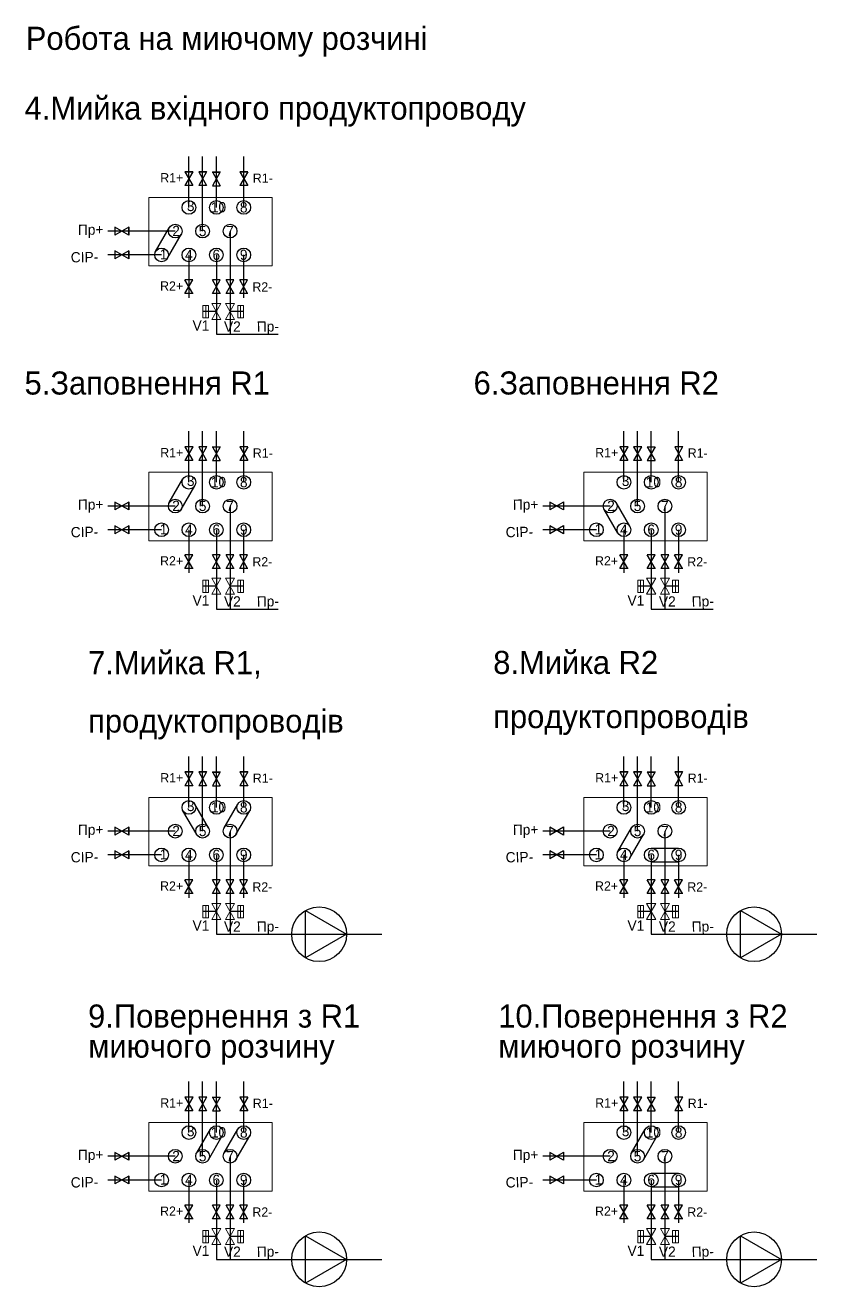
# Model space of a CAD drawing. Header units: millimetres. Extents: x -17002 to 53222, y -9739 to 11750.
# Drawn here: x -13494 to -7718, y -9579 to -366 of the extents above; entities that cross this region are included whole.
import ezdxf

# ---------------------------------------------------------------- set-up
doc = ezdxf.new("R2010")
doc.units = ezdxf.units.MM
for name, color, linetype in [('CIP 1', 3, 'Continuous'), ('CIP 2', 4, 'Continuous'), ('CIP2', 4, 'Continuous')]:
    doc.layers.add(name, color=color, linetype=linetype)
doc.layers.add('Продукт', color=33, linetype='Continuous', lineweight=30)

msp = doc.modelspace()

# ---------------------------------------------------------------- linework, layer by layer
at = {"linetype": 'Continuous', "lineweight": 30}
for p, q in [((-12543.245, -2017.567), (-12443.245, -1844.362)), ((-12456.642, -2067.567), (-12356.642, -1894.362)), ((-12443.245, -3851.828), (-12343.245, -3678.623)), ((-12356.642, -3901.828), (-12256.642, -3728.623)), ((-9082.59, -4025.033), (-9182.59, -3851.828)), ((-9169.193, -4075.033), (-9269.193, -3901.828)), ((-12156.642, -6226.287), (-12256.642, -6053.082)), ((-12043.245, -6226.287), (-11943.245, -6053.082)), ((-12243.245, -6276.287), (-12343.245, -6103.082)), ((-11956.642, -6276.287), (-11856.642, -6103.082)), ((-9169.193, -6399.492), (-9069.193, -6226.287)), ((-9082.59, -6449.492), (-8982.59, -6276.287)), ((-8925.892, -6374.492), (-8725.892, -6374.492)), ((-8926.501, -6474.489), (-8726.501, -6474.489)), ((-12243.245, -8600.746), (-12143.245, -8427.541)), ((-12043.245, -8600.746), (-11943.245, -8427.541)), ((-9069.193, -8600.746), (-8969.193, -8427.541)), ((-12156.642, -8650.746), (-12056.642, -8477.541)), ((-11956.642, -8650.746), (-11856.642, -8477.541)), ((-8982.59, -8650.746), (-8882.59, -8477.541)), ((-8925.892, -8748.951), (-8725.892, -8748.951)), ((-8926.501, -8848.948), (-8726.501, -8848.948))]:
    msp.add_line(p, q, dxfattribs=at)
at = {"color": 7, "lineweight": 13}
for p, q in [((-12155.994, -2411.232), (-12198.761, -2411.232)), ((-12198.761, -2411.232), (-12198.761, -2501.841)), ((-12177.377, -2411.232), (-12177.377, -2501.841)), ((-12155.994, -2411.232), (-12155.994, -2501.841)), ((-12066.175, -2514.17), (-12133.711, -2397.194)), ((-12133.711, -2514.17), (-12066.175, -2397.194)), ((-12133.711, -2397.194), (-12066.175, -2397.194)), ((-11966.175, -2514.17), (-12033.711, -2397.194)), ((-12033.711, -2514.17), (-11966.175, -2397.194)), ((-12033.711, -2397.194), (-11966.175, -2397.194)), ((-11901.126, -2411.232), (-11943.893, -2411.232)), ((-11943.893, -2411.232), (-11943.893, -2501.841)), ((-11922.509, -2411.232), (-11922.509, -2501.841)), ((-11901.126, -2411.232), (-11901.126, -2501.841)), ((-12155.994, -2501.841), (-12198.761, -2501.841)), ((-12133.711, -2514.17), (-12066.175, -2514.17)), ((-12033.711, -2514.17), (-11966.175, -2514.17)), ((-11901.126, -2501.841), (-11943.893, -2501.841)), ((-12155.994, -4418.698), (-12198.761, -4418.698)), ((-12198.761, -4418.698), (-12198.761, -4509.307)), ((-12177.377, -4418.698), (-12177.377, -4509.307)), ((-12155.994, -4418.698), (-12155.994, -4509.307)), ((-12066.175, -4521.636), (-12133.711, -4404.66)), ((-12133.711, -4521.636), (-12066.175, -4404.66)), ((-12133.711, -4404.66), (-12066.175, -4404.66)), ((-11966.175, -4521.636), (-12033.711, -4404.66)), ((-12033.711, -4521.636), (-11966.175, -4404.66)), ((-12033.711, -4404.66), (-11966.175, -4404.66)), ((-11901.126, -4418.698), (-11943.893, -4418.698)), ((-11943.893, -4418.698), (-11943.893, -4509.307)), ((-11922.509, -4418.698), (-11922.509, -4509.307)), ((-11901.126, -4418.698), (-11901.126, -4509.307)), ((-8981.942, -4418.698), (-9024.709, -4418.698)), ((-9024.709, -4418.698), (-9024.709, -4509.307)), ((-9003.326, -4418.698), (-9003.326, -4509.307)), ((-8981.942, -4418.698), (-8981.942, -4509.307)), ((-8892.124, -4521.636), (-8959.66, -4404.66)), ((-8959.66, -4521.636), (-8892.124, -4404.66)), ((-8959.66, -4404.66), (-8892.124, -4404.66)), ((-8792.124, -4521.636), (-8859.66, -4404.66)), ((-8859.66, -4521.636), (-8792.124, -4404.66)), ((-8859.66, -4404.66), (-8792.124, -4404.66)), ((-8727.074, -4418.698), (-8769.841, -4418.698)), ((-8769.841, -4418.698), (-8769.841, -4509.307)), ((-8748.458, -4418.698), (-8748.458, -4509.307)), ((-8727.074, -4418.698), (-8727.074, -4509.307)), ((-12155.994, -4509.307), (-12198.761, -4509.307)), ((-11901.126, -4509.307), (-11943.893, -4509.307)), ((-8981.942, -4509.307), (-9024.709, -4509.307)), ((-8727.074, -4509.307), (-8769.841, -4509.307)), ((-12133.711, -4521.636), (-12066.175, -4521.636)), ((-12033.711, -4521.636), (-11966.175, -4521.636)), ((-8959.66, -4521.636), (-8892.124, -4521.636)), ((-8859.66, -4521.636), (-8792.124, -4521.636)), ((-12155.994, -6793.157), (-12198.761, -6793.157)), ((-12198.761, -6793.157), (-12198.761, -6883.766)), ((-12177.377, -6793.157), (-12177.377, -6883.766)), ((-12155.994, -6793.157), (-12155.994, -6883.766)), ((-12066.175, -6896.095), (-12133.711, -6779.119)), ((-12133.711, -6896.095), (-12066.175, -6779.119)), ((-12133.711, -6779.119), (-12066.175, -6779.119)), ((-11966.175, -6896.095), (-12033.711, -6779.119)), ((-12033.711, -6896.095), (-11966.175, -6779.119)), ((-12033.711, -6779.119), (-11966.175, -6779.119)), ((-11901.126, -6793.157), (-11943.893, -6793.157)), ((-11943.893, -6793.157), (-11943.893, -6883.766)), ((-11922.509, -6793.157), (-11922.509, -6883.766)), ((-11901.126, -6793.157), (-11901.126, -6883.766)), ((-8981.942, -6793.157), (-9024.709, -6793.157)), ((-9024.709, -6793.157), (-9024.709, -6883.766)), ((-9003.326, -6793.157), (-9003.326, -6883.766)), ((-8981.942, -6793.157), (-8981.942, -6883.766)), ((-8892.124, -6896.095), (-8959.66, -6779.119)), ((-8959.66, -6896.095), (-8892.124, -6779.119)), ((-8959.66, -6779.119), (-8892.124, -6779.119)), ((-8792.124, -6896.095), (-8859.66, -6779.119)), ((-8859.66, -6896.095), (-8792.124, -6779.119)), ((-8859.66, -6779.119), (-8792.124, -6779.119)), ((-8727.074, -6793.157), (-8769.841, -6793.157)), ((-8769.841, -6793.157), (-8769.841, -6883.766)), ((-8748.458, -6793.157), (-8748.458, -6883.766)), ((-8727.074, -6793.157), (-8727.074, -6883.766)), ((-12155.994, -6883.766), (-12198.761, -6883.766)), ((-12133.711, -6896.095), (-12066.175, -6896.095)), ((-12033.711, -6896.095), (-11966.175, -6896.095)), ((-11901.126, -6883.766), (-11943.893, -6883.766)), ((-8981.942, -6883.766), (-9024.709, -6883.766)), ((-8959.66, -6896.095), (-8892.124, -6896.095)), ((-8859.66, -6896.095), (-8792.124, -6896.095)), ((-8727.074, -6883.766), (-8769.841, -6883.766)), ((-12155.994, -9167.616), (-12198.761, -9167.616)), ((-12198.761, -9167.616), (-12198.761, -9258.225)), ((-12177.377, -9167.616), (-12177.377, -9258.225)), ((-12155.994, -9167.616), (-12155.994, -9258.225)), ((-12066.175, -9270.554), (-12133.711, -9153.578)), ((-12133.711, -9270.554), (-12066.175, -9153.578)), ((-12133.711, -9153.578), (-12066.175, -9153.578)), ((-11966.175, -9270.554), (-12033.711, -9153.578)), ((-12033.711, -9270.554), (-11966.175, -9153.578)), ((-12033.711, -9153.578), (-11966.175, -9153.578)), ((-11901.126, -9167.616), (-11943.893, -9167.616)), ((-11943.893, -9167.616), (-11943.893, -9258.225)), ((-11922.509, -9167.616), (-11922.509, -9258.225)), ((-11901.126, -9167.616), (-11901.126, -9258.225)), ((-8981.942, -9167.616), (-9024.709, -9167.616)), ((-9024.709, -9167.616), (-9024.709, -9258.225)), ((-9003.326, -9167.616), (-9003.326, -9258.225)), ((-8981.942, -9167.616), (-8981.942, -9258.225)), ((-8892.124, -9270.554), (-8959.66, -9153.578)), ((-8959.66, -9270.554), (-8892.124, -9153.578)), ((-8959.66, -9153.578), (-8892.124, -9153.578)), ((-8792.124, -9270.554), (-8859.66, -9153.578)), ((-8859.66, -9270.554), (-8792.124, -9153.578)), ((-8859.66, -9153.578), (-8792.124, -9153.578)), ((-8727.074, -9167.616), (-8769.841, -9167.616)), ((-8769.841, -9167.616), (-8769.841, -9258.225)), ((-8748.458, -9167.616), (-8748.458, -9258.225)), ((-8727.074, -9167.616), (-8727.074, -9258.225)), ((-12155.994, -9258.225), (-12198.761, -9258.225)), ((-12133.711, -9270.554), (-12066.175, -9270.554)), ((-12033.711, -9270.554), (-11966.175, -9270.554)), ((-11901.126, -9258.225), (-11943.893, -9258.225)), ((-8981.942, -9258.225), (-9024.709, -9258.225)), ((-8959.66, -9270.554), (-8892.124, -9270.554)), ((-8859.66, -9270.554), (-8792.124, -9270.554)), ((-8727.074, -9258.225), (-8769.841, -9258.225))]:
    msp.add_line(p, q, dxfattribs=at)
at = {"linetype": 'Continuous'}
for p, q in [((-12099.943, -2455.682), (-12198.761, -2455.682)), ((-11901.126, -2455.682), (-11999.943, -2455.682)), ((-12099.943, -4463.148), (-12198.761, -4463.148)), ((-11901.126, -4463.148), (-11999.943, -4463.148)), ((-8925.892, -4463.148), (-9024.709, -4463.148)), ((-8727.074, -4463.148), (-8825.892, -4463.148)), ((-12099.943, -6837.607), (-12198.761, -6837.607)), ((-11901.126, -6837.607), (-11999.943, -6837.607)), ((-8925.892, -6837.607), (-9024.709, -6837.607)), ((-8727.074, -6837.607), (-8825.892, -6837.607)), ((-12099.943, -9212.066), (-12198.761, -9212.066)), ((-11901.126, -9212.066), (-11999.943, -9212.066)), ((-8925.892, -9212.066), (-9024.709, -9212.066)), ((-8727.074, -9212.066), (-8825.892, -9212.066))]:
    msp.add_line(p, q, dxfattribs=at)
at = {"linetype": 'Continuous', "lineweight": 15}
for points in [[(-12592.044, -2123.139), (-11692.044, -2123.139), (-11692.044, -1623.139), (-12592.044, -1623.139)], [(-12592.044, -4130.605), (-11692.044, -4130.605), (-11692.044, -3630.605), (-12592.044, -3630.605)], [(-9417.992, -4130.605), (-8517.992, -4130.605), (-8517.992, -3630.605), (-9417.992, -3630.605)], [(-12592.044, -6505.064), (-11692.044, -6505.064), (-11692.044, -6005.064), (-12592.044, -6005.064)], [(-9417.992, -6505.064), (-8517.992, -6505.064), (-8517.992, -6005.064), (-9417.992, -6005.064)], [(-12592.044, -8879.523), (-11692.044, -8879.523), (-11692.044, -8379.523), (-12592.044, -8379.523)], [(-9417.992, -8879.523), (-8517.992, -8879.523), (-8517.992, -8379.523), (-9417.992, -8379.523)]]:
    msp.add_lwpolyline(points, close=True, dxfattribs=at)
at = {"layer": 'CIP 1', "linetype": 'Continuous', "lineweight": 30}
for p, q in [((-12199.943, -1869.362), (-12199.943, -1323.139)), ((-12199.943, -3876.828), (-12199.943, -3330.605)), ((-9025.892, -3876.828), (-9025.892, -3330.605)), ((-12199.943, -6251.287), (-12199.943, -5705.064)), ((-9025.892, -6251.287), (-9025.892, -5705.064)), ((-12199.943, -8625.746), (-12199.943, -8079.523)), ((-9025.892, -8625.746), (-9025.892, -8079.523))]:
    msp.add_line(p, q, dxfattribs=at)
at = {"layer": 'CIP 1'}
for p, q in [((-12099.943, -1696.157), (-12099.943, -1323.139)), ((-12499.943, -2042.567), (-12892.044, -2042.567)), ((-12099.943, -3703.623), (-12099.943, -3330.605)), ((-8925.892, -3703.623), (-8925.892, -3330.605)), ((-12499.943, -4050.033), (-12892.044, -4050.033)), ((-9325.892, -4050.033), (-9717.992, -4050.033)), ((-12099.943, -6078.082), (-12099.943, -5705.064)), ((-8925.892, -6078.082), (-8925.892, -5705.064)), ((-12499.943, -6424.492), (-12892.044, -6424.492)), ((-9325.892, -6424.492), (-9717.992, -6424.492)), ((-12099.943, -8452.541), (-12099.943, -8079.523)), ((-8925.892, -8452.541), (-8925.892, -8079.523)), ((-12499.943, -8798.951), (-12892.044, -8798.951)), ((-9325.892, -8798.951), (-9717.992, -8798.951))]:
    msp.add_line(p, q, dxfattribs=at)
at = {"layer": 'CIP 1', "color": 7}
for centre in [(-12499.943, -2042.567), (-12499.943, -2042.567), (-12499.943, -2042.567), (-12499.943, -4050.033), (-12499.943, -4050.033), (-12499.943, -4050.033), (-9325.892, -4050.033), (-9325.892, -4050.033), (-9325.892, -4050.033), (-12499.943, -6424.492), (-12499.943, -6424.492), (-12499.943, -6424.492), (-9325.892, -6424.492), (-9325.892, -6424.492), (-9325.892, -6424.492), (-12499.943, -8798.951), (-12499.943, -8798.951), (-12499.943, -8798.951), (-9325.892, -8798.951), (-9325.892, -8798.951), (-9325.892, -8798.951)]:
    msp.add_circle(centre, 50, dxfattribs=at)
at = {"layer": 'CIP 2', "color": 7}
for points in [[(-11449.443, -6831.009), (-11149.443, -7004.214), (-11449.443, -7177.419)], [(-8275.392, -6831.009), (-7975.392, -7004.214), (-8275.392, -7177.419)], [(-11449.443, -9205.468), (-11149.443, -9378.673), (-11449.443, -9551.878)], [(-8275.392, -9205.468), (-7975.392, -9378.673), (-8275.392, -9551.878)]]:
    msp.add_lwpolyline(points, close=True, dxfattribs=at)
for centre in [(-11349.443, -7004.214), (-8175.392, -7004.214), (-11349.443, -9378.673), (-8175.392, -9378.673)]:
    msp.add_circle(centre, 200, dxfattribs=at)
at = {"layer": 'Продукт'}
for p, q in [((-12299.943, -1696.157), (-12299.943, -1323.139)), ((-11899.943, -1696.157), (-11899.943, -1323.139)), ((-12399.943, -1869.362), (-12892.044, -1869.362)), ((-11999.943, -1869.362), (-11999.943, -2622.289)), ((-12299.943, -2042.567), (-12299.943, -2356.5)), ((-12099.943, -2042.567), (-12099.943, -2622.289)), ((-11900.552, -2042.567), (-11900.552, -2356.5)), ((-12299.943, -3703.623), (-12299.943, -3330.605)), ((-11899.943, -3703.623), (-11899.943, -3330.605)), ((-9125.892, -3703.623), (-9125.892, -3330.605)), ((-8725.892, -3703.623), (-8725.892, -3330.605)), ((-12399.943, -3876.828), (-12892.044, -3876.828)), ((-11999.943, -3876.828), (-11999.943, -4629.755)), ((-9225.892, -3876.828), (-9717.992, -3876.828)), ((-8825.892, -3876.828), (-8825.892, -4629.755)), ((-12299.943, -4050.033), (-12299.943, -4363.966)), ((-12099.943, -4050.033), (-12099.943, -4629.755)), ((-11900.552, -4050.033), (-11900.552, -4363.966)), ((-9125.892, -4050.033), (-9125.892, -4363.966)), ((-8925.892, -4050.033), (-8925.892, -4629.755)), ((-8726.501, -4050.033), (-8726.501, -4363.966)), ((-12299.943, -6078.082), (-12299.943, -5705.064)), ((-11899.943, -6078.082), (-11899.943, -5705.064)), ((-9125.892, -6078.082), (-9125.892, -5705.064)), ((-8725.892, -6078.082), (-8725.892, -5705.064)), ((-12399.943, -6251.287), (-12892.044, -6251.287)), ((-11999.943, -6251.287), (-11999.943, -7004.214)), ((-9225.892, -6251.287), (-9717.992, -6251.287)), ((-8825.892, -6251.287), (-8825.892, -7004.214)), ((-12299.943, -6424.492), (-12299.943, -6738.425)), ((-12099.943, -6424.492), (-12099.943, -7004.214)), ((-11900.552, -6424.492), (-11900.552, -6738.425)), ((-9125.892, -6424.492), (-9125.892, -6738.425)), ((-8925.892, -6424.492), (-8925.892, -7004.214)), ((-8726.501, -6424.492), (-8726.501, -6738.425)), ((-12299.943, -8452.541), (-12299.943, -8079.523)), ((-11899.943, -8452.541), (-11899.943, -8079.523)), ((-9125.892, -8452.541), (-9125.892, -8079.523)), ((-8725.892, -8452.541), (-8725.892, -8079.523)), ((-12399.943, -8625.746), (-12892.044, -8625.746)), ((-11999.943, -8625.746), (-11999.943, -9378.673)), ((-9225.892, -8625.746), (-9717.992, -8625.746)), ((-8825.892, -8625.746), (-8825.892, -9378.673)), ((-12299.943, -8798.951), (-12299.943, -9112.884)), ((-12099.943, -8798.951), (-12099.943, -9378.673)), ((-11900.552, -8798.951), (-11900.552, -9112.884)), ((-9125.892, -8798.951), (-9125.892, -9112.884)), ((-8925.892, -8798.951), (-8925.892, -9378.673)), ((-8726.501, -8798.951), (-8726.501, -9112.884))]:
    msp.add_line(p, q, dxfattribs=at)
at = {"layer": 'Продукт', "color": 7}
for p, q in [((-12271.076, -1437.15), (-12328.811, -1437.15)), ((-12328.811, -1437.15), (-12271.076, -1537.15)), ((-12271.076, -1437.15), (-12328.811, -1537.15)), ((-12269.524, -1437.574), (-12327.259, -1437.574)), ((-12171.076, -1437.15), (-12228.811, -1437.15)), ((-12228.811, -1437.15), (-12171.076, -1537.15)), ((-12171.076, -1437.15), (-12228.811, -1537.15)), ((-12169.524, -1437.574), (-12227.259, -1437.574)), ((-12130.363, -1437.735), (-12072.628, -1437.735)), ((-12128.811, -1437.312), (-12071.076, -1437.312)), ((-12071.076, -1437.312), (-12128.811, -1537.312)), ((-12128.811, -1437.312), (-12071.076, -1537.312)), ((-11871.076, -1437.15), (-11928.811, -1437.15)), ((-11928.811, -1437.15), (-11871.076, -1537.15)), ((-11871.076, -1437.15), (-11928.811, -1537.15)), ((-11869.524, -1437.574), (-11927.259, -1437.574)), ((-12271.076, -1537.15), (-12328.811, -1537.15)), ((-12171.076, -1537.15), (-12228.811, -1537.15)), ((-12128.811, -1537.312), (-12071.076, -1537.312)), ((-11871.076, -1537.15), (-11928.811, -1537.15)), ((-12839.632, -1840.495), (-12839.632, -1898.23)), ((-12739.632, -1898.23), (-12839.632, -1840.495)), ((-12739.632, -1840.495), (-12839.632, -1898.23)), ((-12740.056, -1838.942), (-12740.056, -1896.677)), ((-12739.632, -1840.495), (-12739.632, -1898.23)), ((-12839.632, -2013.7), (-12839.632, -2071.435)), ((-12739.632, -2071.435), (-12839.632, -2013.7)), ((-12739.632, -2013.7), (-12839.632, -2071.435)), ((-12740.056, -2012.147), (-12740.056, -2069.883)), ((-12739.632, -2013.7), (-12739.632, -2071.435)), ((-12271.076, -2225.53), (-12328.811, -2225.53)), ((-12328.811, -2325.53), (-12271.076, -2225.53)), ((-12271.076, -2325.53), (-12328.811, -2225.53)), ((-12071.076, -2225.53), (-12128.811, -2225.53)), ((-12128.811, -2325.53), (-12071.076, -2225.53)), ((-12071.076, -2325.53), (-12128.811, -2225.53)), ((-11971.076, -2225.53), (-12028.811, -2225.53)), ((-12028.811, -2325.53), (-11971.076, -2225.53)), ((-11971.076, -2325.53), (-12028.811, -2225.53)), ((-11871.685, -2225.53), (-11929.42, -2225.53)), ((-11929.42, -2325.53), (-11871.685, -2225.53)), ((-11871.685, -2325.53), (-11929.42, -2225.53)), ((-12271.076, -2325.53), (-12328.811, -2325.53)), ((-12269.524, -2325.106), (-12327.259, -2325.106)), ((-12071.076, -2325.53), (-12128.811, -2325.53)), ((-12069.524, -2325.106), (-12127.259, -2325.106)), ((-11971.076, -2325.53), (-12028.811, -2325.53)), ((-11969.524, -2325.106), (-12027.259, -2325.106)), ((-11871.685, -2325.53), (-11929.42, -2325.53)), ((-11870.133, -2325.106), (-11927.868, -2325.106)), ((-12271.076, -3444.616), (-12328.811, -3444.616)), ((-12328.811, -3444.616), (-12271.076, -3544.616)), ((-12271.076, -3444.616), (-12328.811, -3544.616)), ((-12269.524, -3445.04), (-12327.259, -3445.04)), ((-12171.076, -3444.616), (-12228.811, -3444.616)), ((-12228.811, -3444.616), (-12171.076, -3544.616)), ((-12171.076, -3444.616), (-12228.811, -3544.616)), ((-12169.524, -3445.04), (-12227.259, -3445.04)), ((-12130.363, -3445.201), (-12072.628, -3445.201)), ((-12128.811, -3444.778), (-12071.076, -3444.778)), ((-12071.076, -3444.778), (-12128.811, -3544.778)), ((-12128.811, -3444.778), (-12071.076, -3544.778)), ((-11871.076, -3444.616), (-11928.811, -3444.616)), ((-11928.811, -3444.616), (-11871.076, -3544.616)), ((-11871.076, -3444.616), (-11928.811, -3544.616)), ((-11869.524, -3445.04), (-11927.259, -3445.04)), ((-9097.024, -3444.616), (-9154.759, -3444.616)), ((-9154.759, -3444.616), (-9097.024, -3544.616)), ((-9097.024, -3444.616), (-9154.759, -3544.616)), ((-9095.472, -3445.04), (-9153.207, -3445.04)), ((-8997.024, -3444.616), (-9054.759, -3444.616)), ((-9054.759, -3444.616), (-8997.024, -3544.616)), ((-8997.024, -3444.616), (-9054.759, -3544.616)), ((-8995.472, -3445.04), (-9053.207, -3445.04)), ((-8956.311, -3445.201), (-8898.576, -3445.201)), ((-8954.759, -3444.778), (-8897.024, -3444.778)), ((-8897.024, -3444.778), (-8954.759, -3544.778)), ((-8954.759, -3444.778), (-8897.024, -3544.778)), ((-8697.024, -3444.616), (-8754.759, -3444.616)), ((-8754.759, -3444.616), (-8697.024, -3544.616)), ((-8697.024, -3444.616), (-8754.759, -3544.616)), ((-8695.472, -3445.04), (-8753.207, -3445.04)), ((-12271.076, -3544.616), (-12328.811, -3544.616)), ((-12171.076, -3544.616), (-12228.811, -3544.616)), ((-12128.811, -3544.778), (-12071.076, -3544.778)), ((-11871.076, -3544.616), (-11928.811, -3544.616)), ((-9097.024, -3544.616), (-9154.759, -3544.616)), ((-8997.024, -3544.616), (-9054.759, -3544.616)), ((-8954.759, -3544.778), (-8897.024, -3544.778)), ((-8697.024, -3544.616), (-8754.759, -3544.616)), ((-12839.632, -3847.961), (-12839.632, -3905.696)), ((-12739.632, -3905.696), (-12839.632, -3847.961)), ((-12739.632, -3847.961), (-12839.632, -3905.696)), ((-12740.056, -3846.408), (-12740.056, -3904.143)), ((-12739.632, -3847.961), (-12739.632, -3905.696)), ((-9665.581, -3847.961), (-9665.581, -3905.696)), ((-9565.581, -3905.696), (-9665.581, -3847.961)), ((-9565.581, -3847.961), (-9665.581, -3905.696)), ((-9566.004, -3846.408), (-9566.004, -3904.143)), ((-9565.581, -3847.961), (-9565.581, -3905.696)), ((-12839.632, -4021.166), (-12839.632, -4078.901)), ((-12739.632, -4078.901), (-12839.632, -4021.166)), ((-12739.632, -4021.166), (-12839.632, -4078.901)), ((-12740.056, -4019.613), (-12740.056, -4077.348)), ((-12739.632, -4021.166), (-12739.632, -4078.901)), ((-9665.581, -4021.166), (-9665.581, -4078.901)), ((-9565.581, -4078.901), (-9665.581, -4021.166)), ((-9565.581, -4021.166), (-9665.581, -4078.901)), ((-9566.004, -4019.613), (-9566.004, -4077.348)), ((-9565.581, -4021.166), (-9565.581, -4078.901)), ((-12271.076, -4232.996), (-12328.811, -4232.996)), ((-12328.811, -4332.996), (-12271.076, -4232.996)), ((-12271.076, -4332.996), (-12328.811, -4232.996)), ((-12071.076, -4232.996), (-12128.811, -4232.996)), ((-12128.811, -4332.996), (-12071.076, -4232.996)), ((-12071.076, -4332.996), (-12128.811, -4232.996)), ((-11971.076, -4232.996), (-12028.811, -4232.996)), ((-12028.811, -4332.996), (-11971.076, -4232.996)), ((-11971.076, -4332.996), (-12028.811, -4232.996)), ((-11871.685, -4232.996), (-11929.42, -4232.996)), ((-11929.42, -4332.996), (-11871.685, -4232.996)), ((-11871.685, -4332.996), (-11929.42, -4232.996)), ((-9097.024, -4232.996), (-9154.759, -4232.996)), ((-9154.759, -4332.996), (-9097.024, -4232.996)), ((-9097.024, -4332.996), (-9154.759, -4232.996)), ((-8897.024, -4232.996), (-8954.759, -4232.996)), ((-8954.759, -4332.996), (-8897.024, -4232.996)), ((-8897.024, -4332.996), (-8954.759, -4232.996)), ((-8797.024, -4232.996), (-8854.759, -4232.996)), ((-8854.759, -4332.996), (-8797.024, -4232.996)), ((-8797.024, -4332.996), (-8854.759, -4232.996)), ((-8697.633, -4232.996), (-8755.368, -4232.996)), ((-8755.368, -4332.996), (-8697.633, -4232.996)), ((-8697.633, -4332.996), (-8755.368, -4232.996)), ((-12271.076, -4332.996), (-12328.811, -4332.996)), ((-12269.524, -4332.572), (-12327.259, -4332.572)), ((-12071.076, -4332.996), (-12128.811, -4332.996)), ((-12069.524, -4332.572), (-12127.259, -4332.572)), ((-11971.076, -4332.996), (-12028.811, -4332.996)), ((-11969.524, -4332.572), (-12027.259, -4332.572)), ((-11871.685, -4332.996), (-11929.42, -4332.996)), ((-11870.133, -4332.572), (-11927.868, -4332.572)), ((-9097.024, -4332.996), (-9154.759, -4332.996)), ((-9095.472, -4332.572), (-9153.207, -4332.572)), ((-8897.024, -4332.996), (-8954.759, -4332.996)), ((-8895.472, -4332.572), (-8953.207, -4332.572)), ((-8797.024, -4332.996), (-8854.759, -4332.996)), ((-8795.472, -4332.572), (-8853.207, -4332.572)), ((-8697.633, -4332.996), (-8755.368, -4332.996)), ((-8696.081, -4332.572), (-8753.816, -4332.572)), ((-12271.076, -5819.075), (-12328.811, -5819.075)), ((-12328.811, -5819.075), (-12271.076, -5919.075)), ((-12271.076, -5819.075), (-12328.811, -5919.075)), ((-12269.524, -5819.499), (-12327.259, -5819.499)), ((-12171.076, -5819.075), (-12228.811, -5819.075)), ((-12228.811, -5819.075), (-12171.076, -5919.075)), ((-12171.076, -5819.075), (-12228.811, -5919.075)), ((-12169.524, -5819.499), (-12227.259, -5819.499)), ((-12130.363, -5819.66), (-12072.628, -5819.66)), ((-12128.811, -5819.237), (-12071.076, -5819.237)), ((-12071.076, -5819.237), (-12128.811, -5919.237)), ((-12128.811, -5819.237), (-12071.076, -5919.237)), ((-11871.076, -5819.075), (-11928.811, -5819.075)), ((-11928.811, -5819.075), (-11871.076, -5919.075)), ((-11871.076, -5819.075), (-11928.811, -5919.075)), ((-11869.524, -5819.499), (-11927.259, -5819.499)), ((-9097.024, -5819.075), (-9154.759, -5819.075)), ((-9154.759, -5819.075), (-9097.024, -5919.075)), ((-9097.024, -5819.075), (-9154.759, -5919.075)), ((-9095.472, -5819.499), (-9153.207, -5819.499)), ((-8997.024, -5819.075), (-9054.759, -5819.075)), ((-9054.759, -5819.075), (-8997.024, -5919.075)), ((-8997.024, -5819.075), (-9054.759, -5919.075)), ((-8995.472, -5819.499), (-9053.207, -5819.499)), ((-8956.311, -5819.66), (-8898.576, -5819.66)), ((-8954.759, -5819.237), (-8897.024, -5819.237)), ((-8897.024, -5819.237), (-8954.759, -5919.237)), ((-8954.759, -5819.237), (-8897.024, -5919.237)), ((-8697.024, -5819.075), (-8754.759, -5819.075)), ((-8754.759, -5819.075), (-8697.024, -5919.075)), ((-8697.024, -5819.075), (-8754.759, -5919.075)), ((-8695.472, -5819.499), (-8753.207, -5819.499)), ((-12271.076, -5919.075), (-12328.811, -5919.075)), ((-12171.076, -5919.075), (-12228.811, -5919.075)), ((-12128.811, -5919.237), (-12071.076, -5919.237)), ((-11871.076, -5919.075), (-11928.811, -5919.075)), ((-9097.024, -5919.075), (-9154.759, -5919.075)), ((-8997.024, -5919.075), (-9054.759, -5919.075)), ((-8954.759, -5919.237), (-8897.024, -5919.237)), ((-8697.024, -5919.075), (-8754.759, -5919.075)), ((-12839.632, -6222.42), (-12839.632, -6280.155)), ((-12739.632, -6280.155), (-12839.632, -6222.42)), ((-12739.632, -6222.42), (-12839.632, -6280.155)), ((-12740.056, -6220.868), (-12740.056, -6278.603)), ((-12739.632, -6222.42), (-12739.632, -6280.155)), ((-9665.581, -6222.42), (-9665.581, -6280.155)), ((-9565.581, -6280.155), (-9665.581, -6222.42)), ((-9565.581, -6222.42), (-9665.581, -6280.155)), ((-9566.004, -6220.868), (-9566.004, -6278.603)), ((-9565.581, -6222.42), (-9565.581, -6280.155)), ((-12839.632, -6395.625), (-12839.632, -6453.36)), ((-12739.632, -6453.36), (-12839.632, -6395.625)), ((-12739.632, -6395.625), (-12839.632, -6453.36)), ((-12740.056, -6394.073), (-12740.056, -6451.808)), ((-12739.632, -6395.625), (-12739.632, -6453.36)), ((-9665.581, -6395.625), (-9665.581, -6453.36)), ((-9565.581, -6453.36), (-9665.581, -6395.625)), ((-9565.581, -6395.625), (-9665.581, -6453.36)), ((-9566.004, -6394.073), (-9566.004, -6451.808)), ((-9565.581, -6395.625), (-9565.581, -6453.36)), ((-12271.076, -6607.455), (-12328.811, -6607.455)), ((-12328.811, -6707.455), (-12271.076, -6607.455)), ((-12271.076, -6707.455), (-12328.811, -6607.455)), ((-12071.076, -6607.455), (-12128.811, -6607.455)), ((-12128.811, -6707.455), (-12071.076, -6607.455)), ((-12071.076, -6707.455), (-12128.811, -6607.455)), ((-11971.076, -6607.455), (-12028.811, -6607.455)), ((-12028.811, -6707.455), (-11971.076, -6607.455)), ((-11971.076, -6707.455), (-12028.811, -6607.455)), ((-11871.685, -6607.455), (-11929.42, -6607.455)), ((-11929.42, -6707.455), (-11871.685, -6607.455)), ((-11871.685, -6707.455), (-11929.42, -6607.455)), ((-9097.024, -6607.455), (-9154.759, -6607.455)), ((-9154.759, -6707.455), (-9097.024, -6607.455)), ((-9097.024, -6707.455), (-9154.759, -6607.455)), ((-8897.024, -6607.455), (-8954.759, -6607.455)), ((-8954.759, -6707.455), (-8897.024, -6607.455)), ((-8897.024, -6707.455), (-8954.759, -6607.455)), ((-8797.024, -6607.455), (-8854.759, -6607.455)), ((-8854.759, -6707.455), (-8797.024, -6607.455)), ((-8797.024, -6707.455), (-8854.759, -6607.455)), ((-8697.633, -6607.455), (-8755.368, -6607.455)), ((-8755.368, -6707.455), (-8697.633, -6607.455)), ((-8697.633, -6707.455), (-8755.368, -6607.455)), ((-12271.076, -6707.455), (-12328.811, -6707.455)), ((-12269.524, -6707.031), (-12327.259, -6707.031)), ((-12071.076, -6707.455), (-12128.811, -6707.455)), ((-12069.524, -6707.031), (-12127.259, -6707.031)), ((-11971.076, -6707.455), (-12028.811, -6707.455)), ((-11969.524, -6707.031), (-12027.259, -6707.031)), ((-11871.685, -6707.455), (-11929.42, -6707.455)), ((-11870.133, -6707.031), (-11927.868, -6707.031)), ((-9097.024, -6707.455), (-9154.759, -6707.455)), ((-9095.472, -6707.031), (-9153.207, -6707.031)), ((-8897.024, -6707.455), (-8954.759, -6707.455)), ((-8895.472, -6707.031), (-8953.207, -6707.031)), ((-8797.024, -6707.455), (-8854.759, -6707.455)), ((-8795.472, -6707.031), (-8853.207, -6707.031)), ((-8697.633, -6707.455), (-8755.368, -6707.455)), ((-8696.081, -6707.031), (-8753.816, -6707.031)), ((-12271.076, -8193.534), (-12328.811, -8193.534)), ((-12328.811, -8193.534), (-12271.076, -8293.534)), ((-12271.076, -8193.534), (-12328.811, -8293.534)), ((-12269.524, -8193.958), (-12327.259, -8193.958)), ((-12171.076, -8193.534), (-12228.811, -8193.534)), ((-12228.811, -8193.534), (-12171.076, -8293.534)), ((-12171.076, -8193.534), (-12228.811, -8293.534)), ((-12169.524, -8193.958), (-12227.259, -8193.958)), ((-12130.363, -8194.12), (-12072.628, -8194.12)), ((-12128.811, -8193.696), (-12071.076, -8193.696)), ((-12071.076, -8193.696), (-12128.811, -8293.696)), ((-12128.811, -8193.696), (-12071.076, -8293.696)), ((-11871.076, -8193.534), (-11928.811, -8193.534)), ((-11928.811, -8193.534), (-11871.076, -8293.534)), ((-11871.076, -8193.534), (-11928.811, -8293.534)), ((-11869.524, -8193.958), (-11927.259, -8193.958)), ((-9097.024, -8193.534), (-9154.759, -8193.534)), ((-9154.759, -8193.534), (-9097.024, -8293.534)), ((-9097.024, -8193.534), (-9154.759, -8293.534)), ((-9095.472, -8193.958), (-9153.207, -8193.958)), ((-8997.024, -8193.534), (-9054.759, -8193.534)), ((-9054.759, -8193.534), (-8997.024, -8293.534)), ((-8997.024, -8193.534), (-9054.759, -8293.534)), ((-8995.472, -8193.958), (-9053.207, -8193.958)), ((-8956.311, -8194.12), (-8898.576, -8194.12)), ((-8954.759, -8193.696), (-8897.024, -8193.696)), ((-8897.024, -8193.696), (-8954.759, -8293.696)), ((-8954.759, -8193.696), (-8897.024, -8293.696)), ((-8697.024, -8193.534), (-8754.759, -8193.534)), ((-8754.759, -8193.534), (-8697.024, -8293.534)), ((-8697.024, -8193.534), (-8754.759, -8293.534)), ((-8695.472, -8193.958), (-8753.207, -8193.958)), ((-12271.076, -8293.534), (-12328.811, -8293.534)), ((-12171.076, -8293.534), (-12228.811, -8293.534)), ((-12128.811, -8293.696), (-12071.076, -8293.696)), ((-11871.076, -8293.534), (-11928.811, -8293.534)), ((-9097.024, -8293.534), (-9154.759, -8293.534)), ((-8997.024, -8293.534), (-9054.759, -8293.534)), ((-8954.759, -8293.696), (-8897.024, -8293.696)), ((-8697.024, -8293.534), (-8754.759, -8293.534)), ((-12839.632, -8596.879), (-12839.632, -8654.614)), ((-12739.632, -8654.614), (-12839.632, -8596.879)), ((-12739.632, -8596.879), (-12839.632, -8654.614)), ((-12740.056, -8595.327), (-12740.056, -8653.062)), ((-12739.632, -8596.879), (-12739.632, -8654.614)), ((-9665.581, -8596.879), (-9665.581, -8654.614)), ((-9565.581, -8654.614), (-9665.581, -8596.879)), ((-9565.581, -8596.879), (-9665.581, -8654.614)), ((-9566.004, -8595.327), (-9566.004, -8653.062)), ((-9565.581, -8596.879), (-9565.581, -8654.614)), ((-12839.632, -8770.084), (-12839.632, -8827.819)), ((-12739.632, -8827.819), (-12839.632, -8770.084)), ((-12739.632, -8770.084), (-12839.632, -8827.819)), ((-12740.056, -8768.532), (-12740.056, -8826.267)), ((-12739.632, -8770.084), (-12739.632, -8827.819)), ((-9665.581, -8770.084), (-9665.581, -8827.819)), ((-9565.581, -8827.819), (-9665.581, -8770.084)), ((-9565.581, -8770.084), (-9665.581, -8827.819)), ((-9566.004, -8768.532), (-9566.004, -8826.267)), ((-9565.581, -8770.084), (-9565.581, -8827.819)), ((-12271.076, -8981.914), (-12328.811, -8981.914)), ((-12328.811, -9081.914), (-12271.076, -8981.914)), ((-12271.076, -9081.914), (-12328.811, -8981.914)), ((-12071.076, -8981.914), (-12128.811, -8981.914)), ((-12128.811, -9081.914), (-12071.076, -8981.914)), ((-12071.076, -9081.914), (-12128.811, -8981.914)), ((-11971.076, -8981.914), (-12028.811, -8981.914)), ((-12028.811, -9081.914), (-11971.076, -8981.914)), ((-11971.076, -9081.914), (-12028.811, -8981.914)), ((-11871.685, -8981.914), (-11929.42, -8981.914)), ((-11929.42, -9081.914), (-11871.685, -8981.914)), ((-11871.685, -9081.914), (-11929.42, -8981.914)), ((-9097.024, -8981.914), (-9154.759, -8981.914)), ((-9154.759, -9081.914), (-9097.024, -8981.914)), ((-9097.024, -9081.914), (-9154.759, -8981.914)), ((-8897.024, -8981.914), (-8954.759, -8981.914)), ((-8954.759, -9081.914), (-8897.024, -8981.914)), ((-8897.024, -9081.914), (-8954.759, -8981.914)), ((-8797.024, -8981.914), (-8854.759, -8981.914)), ((-8854.759, -9081.914), (-8797.024, -8981.914)), ((-8797.024, -9081.914), (-8854.759, -8981.914)), ((-8697.633, -8981.914), (-8755.368, -8981.914)), ((-8755.368, -9081.914), (-8697.633, -8981.914)), ((-8697.633, -9081.914), (-8755.368, -8981.914)), ((-12271.076, -9081.914), (-12328.811, -9081.914)), ((-12269.524, -9081.491), (-12327.259, -9081.491)), ((-12071.076, -9081.914), (-12128.811, -9081.914)), ((-12069.524, -9081.491), (-12127.259, -9081.491)), ((-11971.076, -9081.914), (-12028.811, -9081.914)), ((-11969.524, -9081.491), (-12027.259, -9081.491)), ((-11871.685, -9081.914), (-11929.42, -9081.914)), ((-11870.133, -9081.491), (-11927.868, -9081.491)), ((-9097.024, -9081.914), (-9154.759, -9081.914)), ((-9095.472, -9081.491), (-9153.207, -9081.491)), ((-8897.024, -9081.914), (-8954.759, -9081.914)), ((-8895.472, -9081.491), (-8953.207, -9081.491)), ((-8797.024, -9081.914), (-8854.759, -9081.914)), ((-8795.472, -9081.491), (-8853.207, -9081.491)), ((-8697.633, -9081.914), (-8755.368, -9081.914)), ((-8696.081, -9081.491), (-8753.816, -9081.491))]:
    msp.add_line(p, q, dxfattribs=at)
at = {"layer": 'Продукт', "linetype": 'Continuous', "lineweight": 30}
for p, q in [((-12099.943, -2622.289), (-11649.223, -2622.289)), ((-12099.943, -4629.755), (-11649.223, -4629.755)), ((-8925.892, -4629.755), (-8475.172, -4629.755)), ((-12099.943, -7004.214), (-10892.191, -7004.214)), ((-8925.892, -7004.214), (-7718.139, -7004.214)), ((-12099.943, -9378.673), (-10892.191, -9378.673)), ((-8925.892, -9378.673), (-7718.139, -9378.673))]:
    msp.add_line(p, q, dxfattribs=at)
at = {"layer": 'Продукт', "color": 7}
for centre in [(-12299.943, -1696.157), (-12099.943, -1696.157), (-11899.943, -1696.157), (-12399.943, -1869.362), (-12199.943, -1869.362), (-11999.943, -1869.362), (-12299.943, -2042.567), (-12099.943, -2042.567), (-11899.943, -2042.567), (-12299.943, -3703.623), (-12099.943, -3703.623), (-11899.943, -3703.623), (-9125.892, -3703.623), (-8925.892, -3703.623), (-8725.892, -3703.623), (-12399.943, -3876.828), (-12199.943, -3876.828), (-11999.943, -3876.828), (-9225.892, -3876.828), (-9025.892, -3876.828), (-8825.892, -3876.828), (-12299.943, -4050.033), (-12099.943, -4050.033), (-11899.943, -4050.033), (-9125.892, -4050.033), (-8925.892, -4050.033), (-8725.892, -4050.033), (-12299.943, -6078.082), (-12099.943, -6078.082), (-11899.943, -6078.082), (-9125.892, -6078.082), (-8925.892, -6078.082), (-8725.892, -6078.082), (-12399.943, -6251.287), (-12199.943, -6251.287), (-11999.943, -6251.287), (-9225.892, -6251.287), (-9025.892, -6251.287), (-8825.892, -6251.287), (-12299.943, -6424.492), (-12099.943, -6424.492), (-11899.943, -6424.492), (-9125.892, -6424.492), (-8925.892, -6424.492), (-8725.892, -6424.492), (-12299.943, -8452.541), (-12099.943, -8452.541), (-11899.943, -8452.541), (-9125.892, -8452.541), (-8925.892, -8452.541), (-8725.892, -8452.541), (-12399.943, -8625.746), (-12199.943, -8625.746), (-11999.943, -8625.746), (-9225.892, -8625.746), (-9025.892, -8625.746), (-8825.892, -8625.746), (-12299.943, -8798.951), (-12099.943, -8798.951), (-11899.943, -8798.951), (-9125.892, -8798.951), (-8925.892, -8798.951), (-8725.892, -8798.951)]:
    msp.add_circle(centre, 50, dxfattribs=at)

# ---------------------------------------------------------------- texts
at = {"color": 7, "lineweight": 30}
for s, p in [('Робота на миючому розчинi', (-13490.765, -545.427)), ('4.Мийка вхiдного продуктопроводу', (-13499.666, -1055.322)), ('5.Заповнення R1', (-13499.666, -3062.788)), ('6.Заповнення R2', (-10222.74, -3062.511)), ('7.Мийка R1,', (-13035.709, -5105.499)), ('8.Мийка R2 ', (-10079.378, -5103.392)), ('продуктопроводiв', (-10079.378, -5498.663)), ('продуктопроводiв', (-13035.709, -5531.176)), ('9.Повернення з R1', (-13035.709, -7685.84)), ('10.Повернення з R2', (-10042.282, -7685.84)), ('миючого розчину', (-13035.709, -7905.635)), ('миючого розчину', (-10042.282, -7905.635))]:
    msp.add_text(s, height=168.75, rotation=360, dxfattribs=at).set_placement(p)
at = {"color": 7}
for s, p in [('R1+', (-12509.216, -1513.189)), ('R1-', (-11833.729, -1515.887)), ('R2+', (-12510.384, -2303.653)), ('R2-', (-11837.006, -2310.354)), ('R1+', (-12509.216, -3520.655)), ('R1-', (-11833.729, -3523.353)), ('R1+', (-9335.164, -3520.655)), ('R1-', (-8659.677, -3523.353)), ('R2+', (-12510.384, -4311.119)), ('R2-', (-11837.006, -4317.819)), ('R2+', (-9336.333, -4311.119)), ('R2-', (-8662.954, -4317.819)), ('R1+', (-12509.216, -5895.114)), ('R1-', (-11833.729, -5897.813)), ('R1+', (-9335.164, -5895.114)), ('R1-', (-8659.677, -5897.813)), ('R2+', (-12510.384, -6685.578)), ('R2-', (-11837.006, -6692.279)), ('R2+', (-9336.333, -6685.578)), ('R2-', (-8662.954, -6692.279)), ('R1+', (-12509.216, -8269.573)), ('R1-', (-11833.729, -8272.272)), ('R1+', (-9335.164, -8269.573)), ('R1-', (-8659.677, -8272.272)), ('R2+', (-12510.384, -9060.038)), ('R2-', (-11837.006, -9066.738)), ('R2+', (-9336.333, -9060.038)), ('R2-', (-8662.954, -9066.738))]:
    msp.add_text(s, height=67.5, dxfattribs=at).set_placement(p)
at = {"color": 1}
for s, p in [('V1', (-12273.415, -2596.556)), ('V2', (-12044.194, -2603.569)), ('V1', (-12273.415, -4604.022)), ('V2', (-12044.194, -4611.035)), ('V1', (-9099.364, -4604.022)), ('V2', (-8870.142, -4611.035)), ('V1', (-12273.415, -6978.481)), ('V2', (-12044.194, -6985.494)), ('V1', (-9099.364, -6978.481)), ('V2', (-8870.142, -6985.494)), ('V1', (-12273.415, -9352.94)), ('V2', (-12044.194, -9359.954)), ('V1', (-9099.364, -9352.94)), ('V2', (-8870.142, -9359.954))]:
    msp.add_text(s, height=75, dxfattribs=at).set_placement(p)
at = {"layer": 'CIP 1', "color": 7}
for s, p in [('Пр+ ', (-13109.737, -1897.407)), ('5', (-12227.399, -1906.567)), ('1', (-12512.284, -2076.588)), ('Пр+ ', (-13109.737, -3904.873)), ('5', (-12227.399, -3914.033)), ('Пр+ ', (-9935.686, -3904.873)), ('5', (-9053.347, -3914.033)), ('1', (-12512.284, -4084.054)), ('1', (-9338.233, -4084.054)), ('Пр+ ', (-13109.737, -6279.332)), ('5', (-12227.399, -6288.492)), ('Пр+ ', (-9935.686, -6279.332)), ('5', (-9053.347, -6288.492)), ('1', (-12512.284, -6458.513)), ('1', (-9338.233, -6458.513)), ('Пр+ ', (-13109.737, -8653.791)), ('5', (-12227.399, -8662.951)), ('Пр+ ', (-9935.686, -8653.791)), ('5', (-9053.347, -8662.951)), ('1', (-12512.284, -8832.972)), ('1', (-9338.233, -8832.972))]:
    msp.add_text(s, height=75, rotation=1, dxfattribs=at).set_placement(p)
at = {"layer": 'CIP 2', "color": 7, "lineweight": 35}
for p in [(-12139.661, -1733.362), (-12139.661, -3740.828), (-8965.61, -3740.828), (-12139.661, -6115.287), (-8965.61, -6115.287), (-12139.661, -8489.746), (-8965.61, -8489.746)]:
    msp.add_text('10', height=75, rotation=1, dxfattribs=at).set_placement(p)
at = {"layer": 'CIP2', "color": 7}
for s, p in [('CIP-', (-13161.806, -2098.064)), ('Пр-', (-11804.1, -2604.213)), ('CIP-', (-13161.806, -4105.53)), ('CIP-', (-9987.754, -4105.53)), ('Пр-', (-11804.1, -4611.679)), ('Пр-', (-8630.048, -4611.679)), ('CIP-', (-13161.806, -6479.99)), ('CIP-', (-9987.754, -6479.99)), ('Пр-', (-11804.1, -6986.138)), ('Пр-', (-8630.048, -6986.138)), ('CIP-', (-13161.806, -8854.449)), ('CIP-', (-9987.754, -8854.449)), ('Пр-', (-11804.1, -9360.597)), ('Пр-', (-8630.048, -9360.597))]:
    msp.add_text(s, height=75, rotation=1, dxfattribs=at).set_placement(p)
at = {"layer": 'Продукт', "color": 7}
for s, p in [('3', (-12314.569, -1723.459)), ('8', (-11927.399, -1733.362)), ('2', (-12421.014, -1905.993)), ('7', (-12027.399, -1906.567)), ('4', (-12327.399, -2079.772)), ('6', (-12127.399, -2079.772)), ('9', (-11927.399, -2079.772)), ('3', (-12314.569, -3730.925)), ('8', (-11927.399, -3740.828)), ('3', (-9140.517, -3730.925)), ('8', (-8753.347, -3740.828)), ('2', (-12421.014, -3913.459)), ('7', (-12027.399, -3914.033)), ('2', (-9246.962, -3913.459)), ('7', (-8853.347, -3914.033)), ('4', (-12327.399, -4087.238)), ('6', (-12127.399, -4087.238)), ('9', (-11927.399, -4087.238)), ('4', (-9153.347, -4087.238)), ('6', (-8953.347, -4087.238)), ('9', (-8753.347, -4087.238)), ('3', (-12314.569, -6105.384)), ('8', (-11927.399, -6115.287)), ('3', (-9140.517, -6105.384)), ('8', (-8753.347, -6115.287)), ('2', (-12421.014, -6287.918)), ('7', (-12027.399, -6288.492)), ('2', (-9246.962, -6287.918)), ('7', (-8853.347, -6288.492)), ('4', (-12327.399, -6461.697)), ('6', (-12127.399, -6461.697)), ('9', (-11927.399, -6461.697)), ('4', (-9153.347, -6461.697)), ('6', (-8953.347, -6461.697)), ('9', (-8753.347, -6461.697)), ('3', (-12314.569, -8479.843)), ('8', (-11927.399, -8489.746)), ('3', (-9140.517, -8479.843)), ('8', (-8753.347, -8489.746)), ('2', (-12421.014, -8662.378)), ('7', (-12027.399, -8662.951)), ('2', (-9246.962, -8662.378)), ('7', (-8853.347, -8662.951)), ('4', (-12327.399, -8836.156)), ('6', (-12127.399, -8836.156)), ('9', (-11927.399, -8836.156)), ('4', (-9153.347, -8836.156)), ('6', (-8953.347, -8836.156)), ('9', (-8753.347, -8836.156))]:
    msp.add_text(s, height=75, rotation=1, dxfattribs=at).set_placement(p)

doc.saveas('drawing.dxf')
